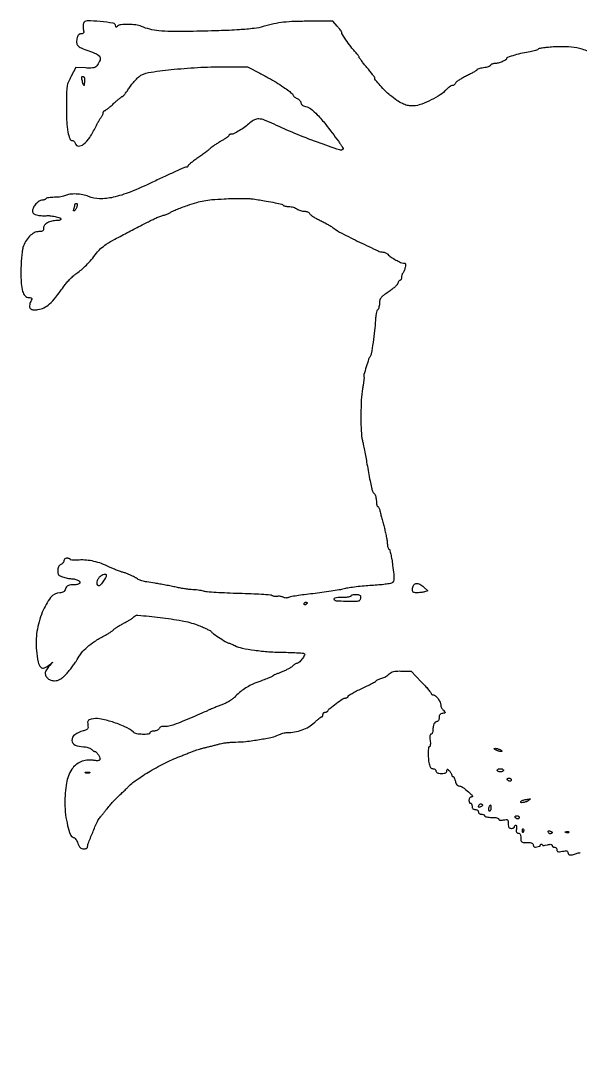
# Model space of a CAD drawing. Extents: x 1 to 701, y 0 to 666.
# Drawn here: x 1 to 357, y 0 to 666 of the extents above; entities that cross this region are included whole.
import ezdxf

# ---------------------------------------------------------------- set-up
doc = ezdxf.new("R2010")
doc.units = 0

msp = doc.modelspace()

# ---------------------------------------------------------------- linework, layer by layer
msp.add_lwpolyline([(363.716166, 645.996583, 0.042407), (356.327677, 648.636086, 0.053438), (349.492173, 649.680204, 0.025403), (340.578411, 649.626791, 0.008219), (336.734374, 649.34481, 0.012428), (333.401381, 648.961452, 0.007188), (330.653422, 648.535601, 0.21208), (330.078411, 648.153847, -0.156136), (329.60693, 647.761306, -0.019872), (328.348033, 647.309211, -0.021725), (326.765573, 646.885541, -0.016497), (325, 646.554839, 0.017382), (320.157456, 645.638934, 0.014844), (315.125551, 644.346708, 0.006715), (310.533497, 642.953901, 0.323659), (309.992198, 642.222065, -0.270046), (309.465737, 641.340427, -0.0261), (307.134756, 640.206416, -0.032271), (304.514439, 639.291063, -0.067994), (302.383969, 639, 0.044927), (301.509389, 638.921257, 0.053253), (300.713766, 638.687301, 0.061702), (300.107434, 638.343635, 0.153732), (299.81183, 637.935491, -0.198786), (299.424173, 637.4883, -0.03054), (298.319106, 637.017079, -0.030152), (296.873818, 636.598779, -0.02203), (295.228497, 636.303822, 0.015468), (293.607789, 636.035174, 0.024499), (292.242121, 635.694904, 0.021398), (291.207817, 635.333721, 0.307158), (291, 635.027348, -0.256832), (290.787147, 634.6403, -0.006936), (289.077861, 633.589197, -0.012758), (286.964522, 632.401682, -0.008192), (284.456549, 631.127572, 0.013642), (281.909422, 629.798447, 0.018012), (279.669697, 628.44292, 0.01556), (277.909278, 627.208893, 0.141403), (277.34956, 626.468555, -0.073974), (277.032511, 625.907144, -0.06431), (276.552156, 625.431388, -0.066863), (275.988247, 625.109549, -0.096571), (275.426345, 625, 0.133763), (274.699549, 624.80202, 0.022053), (273.468724, 624.002652, 0.022885), (272.071028, 622.904725, 0.018448), (270.671439, 621.604772, -0.05911), (266.452192, 618.280448, -0.030117), (260.484904, 615.105087, -0.029904), (254.341498, 612.729265, -0.07746), (249.662365, 612, -0.062905), (246.648008, 612.380742, -0.051617), (243.601869, 613.507986, -0.038347), (240.118077, 615.569036, -0.015357), (235.676466, 618.887045, -0.027875), (232.753364, 621.492698, -0.015325), (229.463487, 624.979345, -0.008996), (226.474228, 628.473142, -0.174165), (226, 629.793281, 0.156489), (225.836249, 630.303673, 0.004927), (224.53125, 632.090608, 0.00915), (222.915938, 634.176523, 0.006166), (221, 636.5, -0.005815), (219.083994, 638.820236, -0.008686), (217.46875, 640.89604, -0.004469), (216.156782, 642.676841, -0.157794), (216, 643.161265, 0.143865), (215.877952, 643.576662, 0.017609), (215.331665, 644.363707, 0.019684), (214.596105, 645.270836, 0.015068), (213.724817, 646.204545, -0.033969), (211.478068, 648.802405, -0.010086), (208.404305, 653.063042, -0.005148), (205.394785, 657.514395, -0.147098), (205, 658.827271, 0.149868), (204.867743, 659.258604, 0.011095), (204.145329, 660.276464, 0.01463), (203.20499, 661.46661, 0.010553), (202.090482, 662.739792), (199.180963, 665.925307), (184.811262, 665.937293, 0.00773), (174.923161, 665.792655, 0.020656), (167.89287, 665.289888, 0.025174), (161.771344, 664.282923, 0.017665), (155, 662.563297, -0.042601), (149.115434, 661.377329, -0.012054), (139.79816, 660.540097, -0.008955), (126.736487, 659.917858, -0.003161), (108, 659.479861, -0.006669), (96.065596, 659.435549, -0.023351), (88.387355, 659.868432, -0.035028), (82.626879, 660.875285, -0.040547), (77.348871, 662.648498, 0.069069), (73.807142, 663.618209, 0.029841), (68.917588, 663.95939, 0.025777), (64.255089, 663.765591, 0.174828), (62.2, 662.8, -0.033459), (61.701113, 662.36376, -0.130855), (61.325975, 662.208951, -0.291513), (61.094743, 662.316727, -0.142792), (61, 662.641712, 0.361409), (59.304376, 664.681155, 0.023479), (51.102707, 665.80883, 0.02356), (42.772702, 666.163704, 0.309296), (40.360768, 664.497764, 0.066995), (40.182805, 663.746567, 0.027866), (40.137794, 662.703092, 0.026957), (40.213645, 661.564313, 0.031384), (40.411205, 660.497764, -0.028996), (40.661138, 659.183525, -0.15948), (40.52923, 658.483858, -0.213823), (40.038614, 658.113316, -0.056449), (39.038104, 658, 0.090884), (38.150289, 657.83728, 0.096737), (37.399625, 657.371436, 0.086574), (36.819551, 656.608056, 0.057857), (36.430496, 655.579095, 0.062949), (36.057741, 652.492186, 0.178871), (36.808292, 650.495508, 0.114697), (38.958724, 648.931405, 0.019214), (43.759697, 647.113209, -0.0244), (48.699207, 645.183768, -0.147128), (50.758335, 643.401903, -0.231022), (50.999194, 641.245261, -0.06714), (49.420347, 638.189742, -0.068649), (48.308798, 636.992012, -0.10936), (47.066595, 636.364509, -0.062993), (45.212709, 636.133277, -0.011057), (41.692397, 636.217235), (35.544101, 636.5), (32.570334, 631, 0.026339), (30.823006, 627.317127, 0.059456), (29.996015, 624.347009, 0.033726), (29.656375, 620.377752, 0.003966), (29.567583, 611.5, 0.011922), (29.774465, 601.999165, 0.033395), (30.520756, 595.386307, 0.049029), (31.714584, 591.189222, 0.308157), (33.460921, 590, -0.135587), (33.999208, 589.851297, -0.072882), (34.536788, 589.4125, -0.063875), (34.992519, 588.764798, -0.057511), (35.289749, 588, 0.34032), (37.290575, 586.450454, 0.174727), (40.453269, 587.580054, 0.073571), (44.475394, 592.030247, 0.036925), (48.210824, 598.642612, -0.009543), (49.178941, 600.599133, -0.0104), (50.194742, 602.461312, -0.009927), (51.127458, 604.017224, -0.049477), (51.75, 604.821429, 0.046628), (52.228459, 605.432298, 0.036172), (52.632812, 606.17433, 0.037195), (52.9101, 606.92864, 0.069591), (53, 607.571429, -0.057398), (53.062932, 608.117831, -0.076676), (53.248955, 608.580357, -0.095627), (53.524209, 608.890344, -0.164974), (53.847507, 609, 0.15937), (54.371665, 609.171424, 0.007375), (55.886167, 610.3154, 0.011612), (57.657619, 611.76228, 0.008016), (59.597507, 613.477958, -0.006519), (61.527731, 615.19541, -0.009627), (63.26926, 616.64699, -0.005377), (64.762293, 617.817351, -0.157064), (65.212739, 617.977958, 0.214123), (65.628958, 618.180449, 0.006089), (66.91103, 619.753122, 0.011359), (68.382756, 621.692877, 0.007447), (69.993289, 623.990118, -0.019637), (71.769027, 626.396045, -0.019237), (73.73972, 628.672363, -0.019537), (75.620196, 630.531524, -0.06594), (77.034848, 631.518021, -0.084248), (83.489549, 633.579593, -0.010419), (98.203896, 635.357034, -0.012613), (115.214056, 636.620688, -0.01279), (132.187646, 637.017071), (144.875291, 636.988786), (152.687646, 632.933764, -0.003108), (155.868805, 631.257389, -0.003296), (158.967051, 629.573652, -0.003143), (161.616161, 628.089495, -0.015085), (163.093805, 627.189371, -0.005521), (167.809335, 624.043402, -0.013421), (171.197429, 621.592658, -0.010477), (173.619804, 619.657651, -0.222525), (174, 618.845675, 0.185296), (174.159791, 618.4293, 0.039141), (174.734375, 617.883531, 0.036062), (175.542808, 617.319284, 0.027439), (176.5, 616.818046, -0.052352), (177.456196, 616.255049, -0.053702), (178.265625, 615.509944, -0.059315), (178.818018, 614.704175, -0.121205), (179, 613.964485, 0.128533), (179.199516, 613.201175, 0.098691), (179.76218, 612.543997, 0.075662), (180.682029, 612.023483, 0.041652), (181.927083, 611.664583, -0.115109), (185.326021, 610.119708, -0.039335), (189.371264, 606.467054, -0.023869), (194.73998, 600.22087, -0.005962), (202.888453, 589.509681, -0.010676), (204.154025, 587.725904, -0.017205), (205.145596, 586.148916, -0.011306), (205.868832, 584.838441, -0.327808), (205.814094, 584.480761, -0.286862), (203.612872, 583.973069, -0.003646), (189.529341, 588.944409, -0.010653), (174.984142, 594.551392, -0.013602), (161.846001, 600.362524, 0.016773), (155.792039, 602.994486, 0.080785), (152.13427, 603.794548, 0.1299), (149.305138, 603.208571, 0.074881), (146.439838, 601.197106, -0.032671), (143.508229, 598.746646, -0.022645), (139.906954, 596.358094, -0.020053), (136.45546, 594.471403, -0.115548), (134.44284, 594, 0.056354), (133.890943, 593.937598, 0.075793), (133.423834, 593.752935, 0.095002), (133.11065, 593.479796, 0.167582), (133, 593.158929, -0.224935), (132.787435, 592.71033, -0.014312), (131.604688, 591.797755, -0.018766), (130.069999, 590.76794, -0.012696), (128.25, 589.706224, 0.012791), (126.248181, 588.537933, 0.010364), (124.160938, 587.186511, 0.010507), (122.287488, 585.859381, 0.026539), (121, 584.795878, -0.018769), (119.658366, 583.652135, -0.005724), (117.545312, 582.02244, -0.005722), (115.13476, 580.249789, -0.006221), (112.75, 578.582365, 0.009251), (110.546591, 577.021779, 0.013889), (108.689062, 575.572614, 0.008699), (107.214956, 574.311466, 0.214633), (107, 573.833782, -0.118678), (106.923438, 573.515763, -0.100639), (106.707492, 573.244924, -0.092374), (106.384538, 573.063061, -0.082345), (106.004227, 573, 0.10221), (104.79152, 572.749481, 0.002036), (98.991821, 570.218414, 0.004747), (92.223759, 567.15478, 0.003133), (84.5, 563.510814, -0.016269), (70.206924, 557.22106, -0.040556), (59.312232, 553.839573, -0.057095), (50.692677, 552.92405, -0.097529), (43.627876, 554.375961, 0.053398), (39.995177, 555.461738, 0.036346), (35.704882, 555.940285, 0.036759), (31.659853, 555.798402, 0.096006), (28.892403, 554.942416, -0.065015), (27.80594, 554.531543, -0.01874), (26.040226, 554.184214, -0.018513), (24.001111, 553.938898, -0.018743), (21.957834, 553.846423, 0.016894), (20.017868, 553.76581, 0.023471), (18.291806, 553.553745, 0.021235), (16.922534, 553.259538, 0.193127), (16.440673, 552.904007, -0.111971), (16.099973, 552.55725, -0.050147), (15.527127, 552.265552, -0.046182), (14.832531, 552.066961, -0.046579), (14.115297, 552, 0.151282), (12.23426, 551.417536, 0.05895), (10.162369, 549.606433, 0.058458), (8.533255, 547.31436, 0.125941), (8, 545.230862, 0.086412), (8.185186, 544.167342, 0.135048), (8.716712, 543.412109, 0.096317), (9.709496, 542.873589, 0.029891), (11.36434, 542.459472, 0.015886), (12.790704, 542.238532, 0.013869), (14.294317, 542.096517, 0.014077), (15.660979, 542.044174, 0.039647), (16.61434, 542.11018, -0.065144), (19.109556, 542.155783, -0.028486), (22.378468, 541.598734, -0.020771), (25.404152, 540.770209, -0.326398), (26, 539.954687, -0.224067), (25.82755, 539.58919, -0.075976), (25.309459, 539.280439, -0.057794), (24.549403, 539.069835, -0.038732), (23.649223, 539, 0.050613), (20.322971, 538.662435, 0.071702), (17.52747, 537.656427, 0.092463), (15.657052, 536.165426, 0.180264), (15, 534.402175, -0.052282), (14.868755, 533.150448, -0.171922), (14.441371, 532.452509, -0.140245), (13.605884, 532.097145, -0.030881), (12.034478, 532, 0.12534), (9.052743, 531.240609, 0.072038), (6.066285, 529.005031, 0.064816), (3.538148, 525.713254, 0.062659), (1.901979, 521.846883, 0.036894), (1.421832, 519.495407, 0.009838), (1.00955, 515.692522, 0.009919), (0.710946, 511.338758, 0.010081), (0.587346, 507, 0.016272), (0.78181, 498.973196, 0.057555), (1.661412, 493.902128, 0.111389), (3.252108, 491.04893, 0.213231), (5.599882, 490, -0.027172), (6.939765, 489.92713, -0.252408), (7.401142, 489.609347, -0.209233), (7.43799, 489.002494, -0.018916), (6.847102, 487.56377, 0.066877), (6.023033, 484.841769, 0.224569), (6.526816, 483.098933, 0.196731), (8.274887, 482.234815, 0.05175), (11.458939, 482.339318, 0.082901), (15.247569, 483.518091, 0.067584), (18.753126, 485.926813, 0.041734), (22.74149, 490.204696, 0.010996), (28.372719, 497.689949, -0.023472), (30.058794, 499.818484, -0.016645), (32.136093, 502.047656, -0.016851), (34.26713, 504.047557, -0.033853), (36.099485, 505.447138, 0.03051), (39.157194, 507.750485, 0.022005), (42.280914, 510.664077, 0.019845), (45.462681, 514.173272, 0.014804), (48.695939, 518.277833, -0.053673), (51.348362, 521.154598, -0.033977), (54.98176, 523.921195, -0.021583), (60.415086, 527.175814, -0.00591), (69.252202, 531.829569, 0.000442), (73.705932, 534.113109, 0.000574), (77.783459, 536.214237, 0.000429), (81.197942, 537.982376, 0.005207), (82.5, 538.67535, -0.015367), (84.753631, 539.816629, -0.012479), (87.23391, 540.903729, -0.012629), (89.722751, 541.84869, -0.017523), (92, 542.559538, 0.021476), (93.050424, 542.896562, 0.017704), (94.139316, 543.342652, 0.018064), (95.110522, 543.824253, 0.044684), (95.77214, 544.263208, -0.067963), (96.69047, 544.812892, -0.004541), (99.528147, 545.994514, -0.006477), (102.95334, 547.333005, -0.0048), (106.77214, 548.726878, -0.012929), (112.583594, 550.617467, -0.028071), (117.149366, 551.698744, -0.024011), (122.227832, 552.354415, -0.007229), (130, 552.867552, -0.006806), (135.535154, 553.077193, -0.007074), (141.003125, 553.132406, -0.006849), (145.731592, 553.048474, -0.030366), (148.5, 552.792615, -0.003327), (156.827112, 551.452835, -0.009572), (162.578539, 550.374584, -0.006761), (166.742174, 549.452303, -0.198994), (167.60443, 548.831029, 0.166902), (167.99993, 548.506951, 0.031731), (168.904514, 548.234772, 0.030727), (170.049633, 548.041276, 0.024003), (171.309017, 547.968197, -0.038862), (172.67306, 547.848329, -0.029764), (174.132856, 547.514453, -0.030494), (175.468958, 547.033803, -0.06039), (176.44113, 546.468197, 0.053915), (177.380313, 545.905433, 0.031471), (178.60573, 545.431283, 0.031152), (179.907646, 545.10718, 0.045456), (181.084141, 545, -0.047912), (182.15726, 544.896932, -0.053654), (183.149091, 544.591527, -0.060985), (183.919654, 544.142386, -0.139606), (184.319625, 543.609453, 0.139232), (184.839235, 542.916051, 0.016908), (186.407102, 541.80334, 0.019015), (188.407542, 540.589577, 0.014607), (190.676614, 539.413664, -0.009017), (193.126095, 538.178793, -0.007634), (195.67063, 536.787871, -0.007715), (197.951104, 535.448792, -0.021289), (199.5, 534.414072, 0.038378), (205.060618, 530.967953, 0.006418), (216.287583, 525.331936, 0.003483), (228.093071, 519.69535, 0.110062), (231.213712, 519, -0.069959), (231.946696, 518.896937, -0.038926), (232.793466, 518.580919, -0.037951), (233.61684, 518.119414, -0.049706), (234.283801, 517.573342, 0.045697), (236.452519, 515.768542, 0.023488), (239.457717, 513.902107, 0.021222), (242.445141, 512.398249, 0.105845), (244.269052, 512.003738, -0.080783), (245.120909, 511.863355, -0.218294), (245.557048, 511.453459, -0.131164), (245.654896, 510.679301, -0.024094), (245.389944, 509.25, -0.019885), (245.077794, 508.127518, -0.019645), (244.676356, 507.02875, -0.019953), (244.249517, 506.09675, -0.068258), (243.870892, 505.55, 0.073178), (243.536736, 505.057227, 0.035789), (243.255824, 504.350312, 0.03454), (243.064121, 503.55887, 0.042173), (243, 502.8, -0.047107), (242.93495, 502.111084, -0.067085), (242.74051, 501.52875, -0.08723), (242.454031, 501.136041, -0.194013), (242.116631, 501, 0.172859), (241.742984, 500.866845, 0.062929), (241.349862, 500.453588, 0.052991), (240.998134, 499.851713, 0.041824), (240.746829, 499.139875, -0.123705), (240.230551, 498.199172, -0.020405), (238.749415, 496.728384, -0.021351), (236.821483, 495.109804, -0.017428), (234.630198, 493.542637, 0.012397), (231.508209, 491.356982, 0.063495), (229.98119, 489.898647, 0.104571), (229.248324, 488.467256, 0.0663), (229, 486.602762, -0.0322), (228.91554, 485.292641, -0.032212), (228.66356, 484.004372, -0.033982), (228.295545, 482.91396, -0.098306), (227.854673, 482.254673, 0.122792), (227.391242, 481.48337, 0.020848), (226.95503, 479.809898, 0.021677), (226.602647, 477.756487, 0.017798), (226.40039, 475.540365, -0.013377), (225.857194, 468.944963, -0.008809), (224.896285, 461.392158, -0.004217), (223.787439, 454.182235, -0.125639), (223.056254, 452.504518, 0.084463), (222.093455, 450.710027, 0.007806), (220.558228, 445.889238, 0.005872), (219.124757, 440.921939, 0.135752), (219.125707, 439.461292, -0.091524), (219.183222, 438.809141, -0.005691), (218.97731, 436.873005, -0.008268), (218.665786, 434.559862, -0.00603), (218.246198, 432, 0.030736), (217.429007, 424.80376, 0.012129), (217.156204, 414.837274, 0.011538), (217.350976, 405.08399, 0.043742), (218.143744, 399.042368, -0.005608), (218.65255, 396.615785, -0.001506), (219.405888, 392.749946, -0.001525), (220.235068, 388.35311, -0.001577), (221.028064, 384, 0.001339), (222.970641, 373.307405, 0.014647), (223.88842, 369.036767, 0.038015), (224.659079, 366.687412, 0.098425), (225.64531, 365.211833, -0.092103), (226.166154, 364.453304, -0.035524), (226.60206, 363.24794, -0.033678), (226.900059, 361.840546, -0.035346), (227, 360.428571, 0.024418), (227.064204, 359.114668, 0.038862), (227.26041, 358.007143, 0.045897), (227.543646, 357.218386, 0.291433), (227.886501, 357, -0.228839), (228.263113, 356.818108, -0.049319), (228.666411, 356.192187, -0.042153), (229.031373, 355.303213, -0.029294), (229.296641, 354.25, 0.012339), (229.625557, 352.72803, 0.002643), (230.275324, 350.104688, 0.00276), (231.06108, 347.07305, 0.002627), (231.893003, 344, -0.009483), (232.687704, 340.896351, -0.009558), (233.361897, 337.772917, -0.009408), (233.845652, 335.031424, -0.037626), (233.982862, 333.333333, 0.031204), (234.066942, 332.095112, 0.041551), (234.305509, 330.993361, 0.047296), (234.648413, 330.161092, 0.193281), (235.057168, 329.814277, -0.253358), (235.523527, 329.316449, -0.008688), (236.177595, 326.6335, -0.014403), (236.82268, 323.3317, -0.009333), (237.386857, 319.480944, -0.004552), (238.058304, 313.802959, -0.032275), (238.180497, 311.032441, -0.074874), (237.903277, 309.416704, -0.154679), (237.159979, 308.389321, -0.11887), (236.061405, 307.923652, -0.008172), (232.699318, 307.422557, -0.011289), (228.625333, 306.976584, -0.008226), (224.08029, 306.657886, 0.008943), (219.206686, 306.309129, 0.007885), (214.13921, 305.774597, 0.007946), (209.585488, 305.147939, 0.023655), (206.5, 304.522646, -0.018467), (203.288283, 303.83702, -0.005039), (198.17183, 302.993934, -0.005089), (192.345867, 302.154767, -0.005278), (186.574316, 301.445242, 0.004455), (181.12311, 300.784201, 0.006249), (176.26926, 300.08987, 0.00388), (172.211524, 299.425292, 0.080498), (171.048493, 299.025952, -0.076884), (170.283407, 298.757093, -0.057487), (169.390519, 298.694833, -0.055603), (168.474984, 298.839129, -0.060772), (167.642654, 299.180105, 0.052352), (166.821046, 299.532907, 0.037451), (165.845548, 299.757323, 0.038002), (164.872221, 299.830736, 0.06386), (164.06051, 299.726075, -0.05747), (163.264206, 299.613075, -0.037895), (162.339527, 299.658979, -0.037939), (161.43415, 299.843639, -0.058357), (160.696426, 300.150013, 0.108407), (159.472132, 300.52101, 0.002966), (153.875321, 300.926537, 0.006), (147.255379, 301.286998, 0.004064), (139.705094, 301.545835, -0.004202), (132.025988, 301.81121, -0.005478), (125.004221, 302.190081, -0.004134), (119.13833, 302.619806, -0.049517), (116.907304, 303.026585, 0.021773), (115.353668, 303.399812, 0.013024), (113.480047, 303.714059, 0.013029), (111.5949, 303.93004, 0.022008), (110.006228, 304, -0.027821), (108.193336, 304.100951, -0.008536), (105.473287, 304.451937, -0.008513), (102.436703, 304.949538, -0.009227), (99.499626, 305.538509, 0.004868), (96.347586, 306.199218, 0.003048), (92.646765, 306.913986, 0.003059), (88.992907, 307.573497, 0.005572), (86, 308.060525, -0.006701), (80.761792, 308.92507, -0.028438), (77.672738, 309.660855, -0.042865), (75.353675, 310.577378, -0.032926), (73, 311.949737, 0.034258), (71.728175, 312.686775, 0.014041), (69.9125, 313.516517, 0.013815), (67.906098, 314.301524, 0.017207), (66, 314.913995, -0.01509), (63.952216, 315.562444, -0.008434), (61.5, 316.467915, -0.008408), (59.049567, 317.467742, -0.013518), (57, 318.410822, 0.025939), (51.955521, 320.58186, 0.032398), (47.070278, 322.038497, 0.034403), (42.302346, 322.789492, 0.037405), (37.609334, 322.848968, -0.012506), (35.457665, 322.769121, -0.020862), (33.646217, 322.822822, -0.016266), (32.243161, 322.969103, -0.375319), (31.998637, 323.25, 0.236966), (31.854924, 323.53751, 0.070849), (31.4121, 323.779688, 0.054131), (30.765898, 323.945267, 0.035686), (30, 324, 0.071572), (29.235698, 323.890031, 0.086803), (28.5875, 323.56971, 0.100362), (28.154156, 323.093778, 0.135454), (28, 322.535184, -0.112104), (27.854925, 321.896259, -0.055403), (27.4125, 321.186237, -0.050946), (26.764994, 320.518128, -0.052011), (26, 320, 0.078914), (25.149758, 319.355119, 0.073735), (24.517734, 318.464546, 0.067301), (24.130328, 317.353815, 0.050341), (24, 316.062641, 0.049683), (24.150033, 314.556477, 0.118723), (24.62034, 313.544144, 0.106261), (25.538309, 312.789873, 0.03518), (27.149223, 312.097825, 0.020106), (28.531773, 311.677379, 0.015068), (30.083214, 311.322486, 0.015294), (31.566094, 311.076845, 0.033406), (32.714965, 311, -0.037205), (33.79086, 310.919832, -0.023327), (35.029505, 310.674676, -0.023377), (36.233246, 310.317052, -0.038986), (37.200841, 309.892513, -0.152002), (38.204151, 308.873646, -0.370802), (37.97769, 307.924265, -0.123368), (36.23597, 307.226638, -0.032712), (33.225249, 307.015313, 0.035954), (31.548188, 306.886678, 0.097439), (30.429761, 306.487655, 0.111787), (29.635928, 305.733743, 0.056363), (29, 304.5, -0.054906), (28.410503, 303.348135, -0.094703), (27.662158, 302.578802, -0.095766), (26.689137, 302.144939, -0.057183), (25.425961, 302, 0.236705), (19.527515, 299.041868, 0.063735), (14.226365, 289.648372, 0.057063), (10.799134, 277.383654, 0.06639), (10.485784, 265.288147, 0.019914), (11.578565, 257.882732, 0.142257), (13.198019, 254.686295, 0.30928), (15.539447, 254.164343, 0.084906), (18.935549, 256.246366, -0.000794), (20.63893, 257.733694, -0.726671), (20.701092, 257.696381, -0.126958), (20.595203, 257.492578, -0.00045), (18.75, 255.441647, 0.022066), (17.699653, 254.167507, 0.025392), (16.817155, 252.862267, 0.025698), (16.191328, 251.695604, 0.116264), (16.031803, 250.945281, 0.112674), (16.517713, 249.013345, 0.103593), (17.802997, 247.414997, 0.094544), (19.734808, 246.363247, 0.077664), (22.059282, 246, 0.063484), (23.966748, 246.243169, 0.075299), (25.635487, 246.956409, 0.051721), (27.451604, 248.358869, 0.014921), (29.94904, 250.883264, 0.014784), (31.838036, 253.034324, 0.011767), (33.750655, 255.4608, 0.011941), (35.417091, 257.794509, 0.029087), (36.5, 259.609014, -0.049545), (39.210974, 263.756615, -0.043521), (42.794919, 267.490465, -0.037286), (47.490604, 271.018493, -0.021797), (53.579041, 274.55505, 0.011165), (55.537271, 275.637518, 0.012895), (57.351842, 276.757775, 0.012001), (58.834713, 277.778546, 0.070627), (59.512336, 278.432863, -0.074794), (60.211352, 279.096727, -0.011004), (61.8393, 280.18271, -0.012213), (63.837057, 281.385284, -0.01022), (66.012336, 282.565175, 0.007724), (68.159444, 283.715949, 0.010303), (70.070365, 284.830605, 0.007799), (71.624303, 285.81409, 0.097198), (72.12082, 286.29907, -0.268776), (75.120326, 287.71958, -0.008288), (89.247079, 286.310367, -0.016313), (103.234736, 284.216022, -0.044039), (112.908725, 281.546294, -0.009086), (116.232912, 280.236043, -0.015304), (118.964836, 279.002136, -0.015924), (121.041868, 277.903096, -0.089682), (122, 277.100296, 0.069694), (123.322956, 275.899247, 0.004897), (127.496014, 273.116141, 0.002948), (131.882453, 270.289132, 0.142604), (132.875598, 270, -0.0844), (133.360713, 269.917525, -0.010151), (134.381344, 269.536728, -0.011846), (135.583748, 269.026806, -0.009488), (136.854088, 268.422904, 0.064472), (141.552362, 266.792744, 0.01753), (149.316753, 265.458734, 0.016872), (158.581516, 264.516492, 0.014141), (168.45201, 264.128066, -0.005969), (173.088292, 264.02146, -0.009021), (177.120211, 263.807687, -0.004475), (180.506367, 263.536339, -0.175902), (181.177104, 263.222896, -0.346865), (181.299117, 262.190512, -0.028111), (179.636231, 259.792556, -0.030095), (177.666317, 257.558735, -0.199569), (176.322212, 257, 0.115479), (175.833398, 256.885579, 0.02546), (175.076863, 256.461623, 0.025186), (174.232372, 255.868803, 0.021905), (173.409872, 255.167227, -0.049207), (172.320855, 254.336446, -0.015904), (170.560179, 253.324727, -0.015686), (168.518859, 252.317489, -0.016987), (166.471311, 251.468567, 0.00595), (164.530526, 250.713661, 0.008288), (162.813448, 249.988828, 0.005456), (161.397026, 249.344491, 0.099415), (161, 249.05134, -0.103913), (160.310335, 248.551542, -0.00705), (158.071573, 247.58933, -0.007277), (154.789804, 246.288919, -0.002106), (149.686638, 244.376765, 0.033111), (146.367002, 242.89234, 0.027965), (143.071754, 240.905377, 0.026112), (139.802654, 238.416404, 0.021133), (136.56148, 235.425824, -0.040817), (135.031004, 234.121268, -0.021139), (132.93056, 232.739061, -0.02087), (130.638302, 231.492706, -0.029672), (128.5, 230.596323, 0.00705), (126.294091, 229.78679, 0.004724), (123.79375, 228.801798, 0.004758), (121.38927, 227.801493, 0.009351), (119.5, 226.95223, -0.008453), (115.817199, 225.288789, -0.002455), (110.085141, 222.848858, -0.00253), (103.797027, 220.245978, -0.003312), (98.022698, 217.934422, -0.027922), (96.497787, 217.431915, -0.021629), (94.790752, 217.05154, -0.022081), (93.162342, 216.835598, -0.048086), (91.903349, 216.84619, 0.046159), (90.752509, 216.8603, 0.074467), (89.799813, 216.638586, 0.091492), (89.09374, 216.196122, 0.116048), (88.662036, 215.561662, -0.118023), (88.252007, 214.96408, -0.065316), (87.519689, 214.458738, -0.059444), (86.595466, 214.116307, -0.059088), (85.614718, 214, 0.040522), (84.651852, 213.921837, 0.049941), (83.782039, 213.688771, 0.058114), (83.122303, 213.347235, 0.165294), (82.813499, 212.940497, -0.293906), (81.622703, 211.982789, -0.034126), (78.036797, 211.84864, -0.037479), (74.325041, 212.242654, -0.136073), (72.209617, 213.267559, 0.07436), (66.87994, 216.707828, 0.030969), (58.856138, 219.754003, 0.029972), (50.74761, 221.746803, 0.107149), (45.441691, 221.574721, 0.040468), (44.033374, 221.097374, 0.154424), (43.341104, 220.497377, 0.142363), (43.089033, 219.577377, 0.032594), (43.220152, 217.953365, -0.037374), (43.340658, 216.25934, -0.164737), (43.020566, 215.325555, -0.138365), (42.161501, 214.687232, -0.023667), (40.208647, 214.047165, 0.084744), (34.849373, 211.534041, 0.249644), (33.050388, 208.026806, 0.297242), (35.037964, 205.078718, 0.100272), (40.36283, 204, -0.038162), (41.810683, 203.889333, -0.034813), (43.271313, 203.559375, -0.036617), (44.535829, 203.076217, -0.087025), (45.357143, 202.5, 0.02174), (45.983589, 201.925782, 0.025604), (46.625429, 201.440625, 0.025789), (47.200077, 201.092644, 0.123859), (47.568329, 201, -0.206791), (48.470149, 200.610362, -0.036816), (49.654165, 199.150775, -0.039438), (50.64429, 197.457412, -0.107239), (50.968197, 196.114076, -0.207161), (50.71605, 195.492903, -0.152531), (50.047278, 195.149882, -0.063881), (48.767235, 195.094026, -0.01306), (46.510866, 195.343456, 0.132592), (38.765405, 194.351083, 0.150904), (33.017788, 189.601354, 0.10432), (29.574459, 180.795273, 0.043351), (28.571797, 168, 0.028636), (29.050949, 160.717731, 0.030474), (30.357937, 153.690441, 0.027342), (32.117202, 147.992821, 0.244945), (33.995269, 146.290986, -0.12663), (34.716747, 145.8896, -0.042034), (35.527769, 144.978154, -0.038694), (36.292858, 143.77338, -0.035381), (36.889438, 142.429208, 0.030846), (37.61803, 140.746639, 0.087649), (38.383666, 139.729333, 0.113759), (39.323037, 139.186195, 0.07456), (40.564728, 139, 0.035737), (41.497427, 139.066748, 0.054144), (42.284639, 139.268653, 0.070815), (42.824382, 139.563967, 0.236454), (43, 139.914562, -0.093193), (43.446952, 142.291737, -0.00505), (46.303583, 149.406687, -0.005846), (49.280588, 156.378128, -0.073577), (50.802005, 158.793174, 0.004216), (51.656875, 159.806824, 0.001433), (52.882464, 161.293815, 0.001425), (54.226925, 162.944163, 0.00164), (55.5, 164.526597, -0.006357), (57.796433, 167.326573, -0.013338), (59.665802, 169.431051, -0.012666), (61.704752, 171.499122, -0.005182), (64.572747, 174.207566, 0.0022), (65.766775, 175.321773, 0.002297), (66.933869, 176.430653, 0.002206), (67.933782, 177.397971, 0.010116), (68.5, 177.973408, -0.052053), (74.090464, 182.775566, -0.01837), (83.001055, 188.473682, -0.018247), (93.162987, 193.968773, -0.022667), (103, 198.289914, 0.000001), (105.6352, 199.30769, 0.000002), (108.178125, 200.289846, 0.000002), (110.346558, 201.127378, 0.000009), (111.5, 201.572909, -0.01778), (112.589695, 201.949897, -0.004534), (114.38125, 202.481486, -0.004615), (116.439063, 203.051325, -0.004663), (118.5, 203.58106, 0.001229), (120.70611, 204.131987, 0.000844), (123.20625, 204.767366, 0.00085), (125.611695, 205.387362, 0.001729), (127.5, 205.884467, -0.025764), (129.439183, 206.296482, -0.011615), (132.017225, 206.645623, -0.011464), (134.7625, 206.889085, -0.015347), (137.260765, 206.976143, 0.027212), (143.952465, 207.368406, 0.012724), (152.553223, 208.5665, 0.010657), (160.717945, 210.095889, 0.068673), (164.659655, 211.506271, -0.032001), (165.942453, 212.074164, -0.022324), (167.451051, 212.554325, -0.022601), (168.945317, 212.88582, -0.042729), (170.17371, 212.993839, 0.044113), (174.946945, 213.42687, 0.042129), (179.647157, 214.69158, 0.043604), (183.90009, 216.663782, 0.057341), (187.339096, 219.202526, -0.00905), (188.957022, 220.657372, -0.012916), (190.448552, 221.884492, -0.008852), (191.723698, 222.843665, -0.1581), (192.205759, 223, 0.182176), (192.508928, 223.114252, 0.091008), (192.766692, 223.440625, 0.070926), (192.941329, 223.926044, 0.050978), (193, 224.5, -0.09335), (193.107842, 225.07259, -0.096425), (193.416146, 225.559375, -0.099164), (193.876128, 225.885184, -0.105033), (194.416667, 226, 0.050105), (194.98328, 226.056923, 0.053269), (195.515104, 226.225341, 0.059487), (195.936192, 226.473174, 0.128218), (196.166667, 226.767119, -0.121122), (197.402749, 228.389797, -0.01107), (201.452609, 231.510943, -0.009917), (205.661106, 234.481455, -0.149806), (207.352992, 235, 0.061625), (207.982776, 235.077917, 0.080055), (208.516191, 235.307199, 0.09772), (208.873243, 235.646934, 0.155081), (209, 236.045783, -0.258344), (209.309269, 236.604394, -0.008553), (211.563637, 237.963168, -0.014332), (214.382416, 239.490857, -0.009252), (217.727275, 241.104505, 0.005436), (221.10992, 242.704674, 0.007963), (224.047406, 244.191854, 0.00434), (226.48461, 245.502063, 0.129537), (226.987292, 245.979438, -0.123287), (227.377226, 246.358975, -0.024989), (228.241848, 246.805357, -0.02496), (229.32628, 247.234354, -0.021112), (230.510017, 247.580617, 0.0417), (231.784505, 248.011064, 0.02897), (233.142223, 248.695601, 0.029328), (234.377499, 249.511196, 0.052083), (235.27202, 250.338301, -0.073964), (236.468212, 251.351316, -0.080885), (237.872469, 251.934452, -0.051636), (239.86282, 252.192632, -0.013343), (243.102854, 252.189816), (249.161667, 252.022833), (255.580834, 245.378647, -0.006086), (258.040769, 242.769661, -0.00917), (260.11437, 240.431441, -0.004641), (261.802181, 238.418912, -0.173867), (262, 237.86723, 0.157086), (262.106545, 237.536468, 0.097333), (262.406841, 237.254749, 0.079367), (262.855367, 237.064568, 0.060732), (263.38499, 237, -0.195523), (264.713868, 236.459692, -0.045948), (266.303622, 234.597418, -0.046916), (267.58918, 232.357456, -0.107223), (268, 230.463755, 0.080914), (268.119864, 229.727911, 0.037885), (268.495574, 228.836005, 0.036254), (269.041447, 227.939426, 0.042163), (269.687062, 227.178571, -0.012866), (270.693474, 226.124327, -0.250464), (270.799451, 225.701592, -0.286598), (270.503425, 225.416055, -0.016013), (269.187062, 225.180449, 0.067643), (268.182883, 224.891515, 0.121514), (267.507834, 224.370749, 0.113742), (267.125067, 223.56887, 0.054765), (267, 222.430449, -0.050839), (266.901622, 221.465398, -0.079483), (266.606713, 220.686186, -0.103863), (266.157136, 220.18121, -0.160453), (265.606989, 220, 0.179114), (264.533287, 219.602622, 0.10663), (263.698877, 218.503644, 0.072831), (263.17005, 216.741409, 0.036549), (263, 214.418213, -0.044841), (262.916818, 213.492555, -0.064705), (262.667572, 212.71035, -0.084623), (262.300776, 212.181666, -0.201515), (261.868331, 212, 0.271201), (261.416837, 211.735667, 0.091193), (261.160016, 210.984872, 0.051598), (261.104871, 209.749286, 0.01871), (261.273174, 208, -0.020984), (261.413683, 206.466481, -0.035322), (261.386289, 205.175, -0.04117), (261.222756, 204.245307, -0.340957), (260.904843, 204, 0.383275), (260.235975, 203.398991, 0.020265), (260.029667, 200.289533, 0.026799), (260.131271, 196.643333, 0.028996), (260.625, 193.125, 0.036002), (261.015813, 191.709406, 0.083544), (261.55, 190.75, 0.113824), (262.248612, 190.197224, 0.111131), (263.125, 190, -0.078509), (263.841255, 189.886838, -0.090584), (264.449219, 189.559375, -0.10078), (264.855664, 189.072071, -0.124206), (265, 188.5, 0.164293), (265.226074, 187.830552, 0.129352), (265.833333, 187.357143, 0.075863), (266.895967, 187.081893, 0.025511), (268.5, 187, 0.024899), (270.142462, 187.081842, 0.080783), (271.193182, 187.362245, 0.139393), (271.780788, 187.856181, 0.149803), (272, 188.571429, -0.025528), (272.044172, 189.436048, -0.371025), (272.25, 189.630952, -0.200518), (272.604089, 189.50242, -0.010352), (273.5, 188.642857, -0.032161), (274.074034, 187.989814, -0.032192), (274.559375, 187.26875, -0.03396), (274.89773, 186.586132, -0.098387), (275, 186.071429, 0.080221), (275.066087, 185.662178, 0.091409), (275.257031, 185.314732, 0.100746), (275.541278, 185.082436, 0.121682), (275.875, 185, -0.239262), (276.251631, 184.808829, -0.04364), (276.669219, 184.11875, -0.038538), (277.056411, 183.149121, -0.026378), (277.35, 182, 0.04137), (277.701074, 180.779514, 0.0658), (278.215746, 179.82427, 0.084833), (278.839644, 179.212074, 0.152842), (279.517206, 179, -0.072909), (280.695465, 178.827272, -0.071444), (281.783495, 178.323311, -0.031632), (283.267433, 177.219252, -0.003709), (286.396023, 174.528421, -0.012902), (287.73042, 173.301317, -0.085789), (288.261145, 172.573871, -0.355514), (288.171658, 172.181108, -0.167445), (287.646023, 172, 0.108619), (286.984691, 171.854618, 0.112825), (286.455753, 171.446237, 0.10086), (286.116279, 170.806057, 0.071757), (286, 170, 0.048028), (286.073693, 169.234582, 0.068025), (286.29375, 168.5875, 0.088204), (286.618118, 168.151477, 0.191087), (287, 168, -0.191087), (287.381882, 167.848523, -0.088204), (287.70625, 167.4125, -0.068025), (287.926307, 166.765418, -0.048028), (288, 166, 0.072254), (288.126841, 165.126841, 0.124864), (288.5, 164.5, 0.124864), (289.126841, 164.126841, 0.072254), (290, 164, -0.072314), (290.769411, 163.888136, -0.08892), (291.416667, 163.5625, -0.10214), (291.846791, 163.075754, -0.130775), (292, 162.5, 0.130775), (292.153209, 161.924246, 0.10214), (292.583333, 161.4375, 0.08892), (293.230589, 161.111864, 0.072314), (294, 161, -0.048028), (294.765418, 160.926307, -0.068025), (295.4125, 160.70625, -0.088204), (295.848523, 160.381882, -0.191087), (296, 160, 0.31052), (296.267028, 159.611488, 0.036969), (297.321875, 159.29375, 0.033738), (298.775243, 159.072283, 0.020945), (300.5, 159, -0.020772), (302.3186, 158.924417, -0.040498), (303.75, 158.6875, -0.053692), (304.716011, 158.332402, -0.285188), (305, 157.875, 0.235987), (305.213978, 157.446879, 0.118186), (305.783333, 157.200417, 0.066631), (306.719229, 157.162792, 0.026134), (308, 157.35, -0.022001), (309.797103, 157.627858, -0.197261), (310.548319, 157.411747, -0.204302), (310.916294, 156.735121, -0.023765), (311, 154.975, 0.031235), (311.092851, 153.490136, 0.117276), (311.418067, 152.621875, 0.165488), (312.026326, 152.158589, 0.080905), (313, 152, 0.048028), (313.765418, 152.073693, 0.068025), (314.4125, 152.29375, 0.088204), (314.848523, 152.618118, 0.191087), (315, 153, -0.084813), (315.065246, 153.381878, -0.093418), (315.253015, 153.70625, -0.100434), (315.532778, 153.923181, -0.11535), (315.861328, 154, -0.285831), (316.156008, 153.816555, -0.076393), (316.329256, 153.265625, -0.053628), (316.365641, 152.458177, -0.031701), (316.244751, 151.5, 0.033343), (316.098242, 150.307261, 0.121329), (316.238282, 149.562712, 0.186522), (316.661525, 149.148514, 0.101798), (317.383423, 149, -0.130546), (318.106217, 148.808012, -0.140233), (318.615285, 148.286057, -0.091205), (318.91038, 147.372202, -0.032621), (319, 146, 0.033956), (319.120733, 144.224263, 0.200505), (319.583333, 143.4375, 0.14616), (320.561635, 143.076799, 0.015744), (323, 143, -0.019316), (324.96586, 142.924028, -0.077311), (326.134615, 142.648438, -0.147564), (326.76351, 142.141021, -0.15085), (327, 141.375, 0.107141), (327.164179, 140.617615, 0.208471), (327.615385, 140.211538, 0.110562), (328.468524, 140.124627, 0.021676), (330, 140.375), (331.365689, 140.659519, -1.333333), (333, 141, 0.014599), (334.634311, 141.340481), (336, 141.625, -0.0256), (337.288649, 141.825308, -0.067142), (338.222222, 141.796296, -0.121045), (338.78662, 141.553626, -0.235148), (339, 141.125, 0.13236), (339.115594, 140.695985, 0.100566), (339.440625, 140.330469, 0.087856), (339.926833, 140.084568, 0.073375), (340.5, 140, -0.106594), (341.072306, 139.876589, -0.099421), (341.559375, 139.526683, -0.095998), (341.885899, 139.003819, -0.091964), (342, 138.388709, 0.122047), (342.188442, 137.628203, 0.207587), (342.691167, 137.225274, 0.096489), (343.665711, 137.153117, 0.016744), (345.5, 137.434022, -0.017075), (347.303117, 137.708934, -0.09171), (348.289997, 137.643949, -0.199181), (348.803905, 137.259821, -0.134733), (349, 136.545313, 0.187509), (349.385281, 135.554067, 0.183226), (350.343201, 135.07116, 0.090363), (352.002558, 135.197061, 0.026846), (354.4349, 135.975249, -0.02277), (355.5495, 136.341883, -0.06817), (356.34245, 136.450498, -0.141354), (356.812422, 136.314925, -0.257767)], format="xyb")
for points in [[(41.075, 629.725, 0.016113), (41.045865, 629.314526, 0.003176), (41.022031, 628.57651, 0.003364), (41.005505, 627.716007, 0.003119), (41, 626.833333, -0.024472), (40.924402, 625.289693, -0.646824), (40.629845, 625.190558, -0.120632), (40.217097, 625.933569, -0.007787), (39.59706, 628.347872, -0.021206), (39.351224, 629.60307, -0.081358), (39.360234, 630.396383, -0.207863), (39.605749, 630.768188, -0.228627), (40.031384, 630.822872, -0.057045), (40.453572, 630.626319, -0.065354), (40.799375, 630.346562, -0.075575), (41.020243, 630.030013, -0.141285)], [(36.285674, 547.984416, -0.036311), (36.006584, 547.165256, -0.033347), (35.605207, 546.370425, -0.035018), (35.149345, 545.710206, -0.085939), (34.709355, 545.320371, -0.100987), (34.323024, 545.178349, -0.361916), (34.114309, 545.304457, -0.148888), (34.099456, 545.703779, -0.027002), (34.330061, 546.417743, 0.015514), (34.586512, 547.153508, 0.014499), (34.803205, 547.920462, 0.014648), (34.955792, 548.612314, 0.046979), (35, 549.081787, -0.097721), (35.069151, 549.43223, -0.097625), (35.266249, 549.730275, -0.098249), (35.560488, 549.929858, -0.100372), (35.90638, 550, -0.245477), (36.209956, 549.841401, -0.105873), (36.39168, 549.407922, -0.06995), (36.421873, 548.756725, -0.040632)], [(54.996262, 313.25, -0.132811), (54.538503, 311.589929, -0.026557), (52.823386, 309.007388, -0.021426), (50.904348, 306.644856, -0.364842), (49.984597, 306.509519, -0.174662), (49.207232, 307.487938, -0.115878), (49.070092, 308.929887, -0.091421), (49.613097, 310.578161, -0.069583), (50.75, 312.106679, -0.054075), (52.122949, 313.226707, -0.078468), (53.548734, 313.862792, -0.144014), (54.568082, 313.839297, -0.327696)], [(257.296009, 305.601472), (259.884063, 303.202945), (257.692032, 302.615127, -0.023346), (256.655849, 302.38851, -0.01188), (255.336097, 302.19597, -0.011776), (253.962819, 302.061569, -0.017262), (252.75, 302.013655, -0.036307), (251.32125, 302.110409, -0.145505), (250.53307, 302.471103, -0.164623), (250.124674, 303.174052, -0.05004), (250, 304.416667, -0.133338), (250.625296, 306.71975, -0.22351), (252.24786, 307.83166, -0.159293), (254.633377, 307.459045, -0.069243)], [(217, 299.106989, -0.061381), (216.906798, 298.350643, -0.061902), (216.632812, 297.64186, -0.068019), (216.228147, 297.084913, -0.118232), (215.75, 296.777588, -0.085158), (213.44805, 296.391968, -0.007761), (207.613866, 296.505447, -0.004781), (201.563187, 296.77507, -0.184891), (200.350344, 297.316323, -0.279724), (200.153436, 298.121333, -0.238284), (200.773232, 298.756114, -0.067229), (202.667239, 299.130676, -0.015248), (205.948718, 299.230769, 0.016471), (207.88509, 299.294573, 0.02688), (209.516186, 299.490625, 0.025362), (210.737801, 299.769043, 0.335835), (211, 300.115385, -0.273168), (211.201271, 300.456296, -0.054404), (211.88125, 300.740144, -0.043814), (212.850526, 300.935792, -0.027908), (214, 301, -0.031073), (215.469633, 300.908579, -0.110105), (216.353806, 300.592249, -0.161402), (216.831972, 300.010343, -0.092211)], [(183, 295.559017, -0.151918), (182.934461, 295.34829, -0.038439), (182.70625, 295.066025, -0.035638), (182.382774, 294.768994, -0.029505), (182, 294.5, -0.082592), (181.6179, 294.343488, -0.161196), (181.29375, 294.3746, -0.182303), (181.078288, 294.586039, -0.108972), (181, 294.940983, -0.093332), (181.076123, 295.345238, -0.09642), (181.29375, 295.688914, -0.099167), (181.618444, 295.918938, -0.105053), (182, 296, -0.042167), (182.382849, 295.967655, -0.061769), (182.70625, 295.870461, -0.081139), (182.92554, 295.727648, -0.210953)], [(306, 202, -0.007261), (306.886021, 201.408994, -0.246842), (307, 201.192188, -0.399741), (306.866753, 201.052153, -0.012417), (306, 201.030626, -0.050718), (305.317242, 201.10006, -0.027466), (304.5, 201.315379, -0.027073), (303.684006, 201.628749, -0.038252), (303, 202, -0.007261), (302.113979, 202.591006, -0.246842), (302, 202.807812, -0.399741), (302.133247, 202.947847, -0.012417), (303, 202.969374, -0.050718), (303.682758, 202.89994, -0.027466), (304.5, 202.684621, -0.027073), (305.315994, 202.371251, -0.038252)], [(44.25, 187.337719, -0.057986), (43.679992, 187.181385, -0.037979), (43, 187.12966, -0.037979), (42.320008, 187.181385, -0.057986), (41.75, 187.337719, -0.174857), (41.540618, 187.525001, -0.447206), (41.601562, 187.693942, -0.078554), (42.10856, 187.810911, -0.017491), (43, 187.842105, -0.017491), (43.89144, 187.810911, -0.078554), (44.398438, 187.693942, -0.447206), (44.459382, 187.525001, -0.174857)], [(308, 189, -0.191087), (307.848523, 188.618118, -0.088204), (307.4125, 188.29375, -0.068025), (306.765418, 188.073693, -0.048028), (306, 188, -0.048028), (305.234582, 188.073693, -0.068025), (304.5875, 188.29375, -0.088204), (304.151477, 188.618118, -0.191087), (304, 189, -0.191087), (304.151477, 189.381882, -0.088204), (304.5875, 189.70625, -0.068025), (305.234582, 189.926307, -0.048028), (306, 190, -0.048028), (306.765418, 189.926307, -0.068025), (307.4125, 189.70625, -0.088204), (307.848523, 189.381882, -0.191087)], [(313, 183, -0.092995), (312.928382, 182.618268, -0.096318), (312.723586, 182.29375, -0.099231), (312.418051, 182.076556, -0.105429), (312.059017, 182, -0.089642), (311.653442, 182.073302, -0.053229), (311.2129, 182.29375, -0.051032), (310.806203, 182.617485, -0.06081), (310.5, 183, -0.139169), (310.392057, 183.379648, -0.191142), (310.521475, 183.70625, -0.138808), (310.889346, 183.926733, -0.066118), (311.440983, 184, -0.062283), (312.037096, 183.925455, -0.080552), (312.542039, 183.70625, -0.097988), (312.879982, 183.381379, -0.153634)], [(293.885723, 165.929373, -0.050263), (292.851256, 165.425666, -0.249192), (292.231135, 165.510366, -0.31899), (292.055152, 166.025759, -0.066358), (292.468963, 166.949781, -0.094768), (292.803462, 167.31425, -0.096839), (293.246423, 167.526153, -0.098884), (293.72872, 167.55319, -0.103479), (294.175861, 167.391312, -0.099167), (294.527509, 167.062889, -0.207337), (294.605142, 166.703881, -0.154764), (294.395325, 166.322543, -0.051827)], [(300, 165, -0.043375), (299.933456, 164.234359, -0.063112), (299.733751, 163.5875, -0.082769), (299.440102, 163.149557, -0.206609), (299.09362, 163, -0.24384), (298.789795, 163.157535, -0.106581), (298.607123, 163.5875, -0.070464), (298.575635, 164.233678, -0.040966), (298.710251, 165, -0.016817), (298.938458, 165.766387, -0.025621), (299.192243, 166.4125, -0.023188), (299.439563, 166.897136, -0.269386), (299.616631, 167, -0.326917), (299.766282, 166.890445, -0.029396), (299.887385, 166.4125, -0.029316), (299.972329, 165.766644, -0.018041)], [(324.45, 170.112395, -0.081982), (323.042377, 169.17427, -0.049908), (321.143347, 168.535391, -0.057756), (319.507465, 168.355687, -0.412466), (319, 168.86619, -0.218917), (319.190261, 169.279915, -0.05826), (319.807813, 169.695495, -0.047841), (320.696965, 170.050986, -0.03361), (321.75, 170.283746, 0.00268), (322.836087, 170.454233, 0.003532), (323.824375, 170.621976, 0.002566), (324.650331, 170.772552, 0.034002), (324.95, 170.850168, -0.464343), (325.014699, 170.810677, -0.189458), (324.98875, 170.695253, -0.042001), (324.786237, 170.4446, -0.013956)], [(318, 159, -0.092995), (317.928382, 158.618268, -0.096318), (317.723586, 158.29375, -0.099231), (317.418051, 158.076556, -0.105429), (317.059017, 158, -0.089642), (316.653442, 158.073302, -0.053229), (316.2129, 158.29375, -0.051032), (315.806203, 158.617485, -0.06081), (315.5, 159, -0.139169), (315.392057, 159.379648, -0.191142), (315.521475, 159.70625, -0.138808), (315.889346, 159.926733, -0.066118), (316.440983, 160, -0.062283), (317.037096, 159.925455, -0.080552), (317.542039, 159.70625, -0.097988), (317.879982, 159.381379, -0.153634)], [(320.683114, 149.8125, -0.054073), (320.461564, 149.395823, -0.470617), (320.279315, 149.37858, -0.168741), (320.137993, 149.670344, -0.018894), (320.078947, 150.416667, -0.028489), (320.089945, 151.112848, -0.077125), (320.200665, 151.592839, -0.208169), (320.385309, 151.77538, -0.296942), (320.604167, 151.729167, -0.126455), (320.797407, 151.402231, -0.060344), (320.876576, 150.916927, -0.05415), (320.839148, 150.359369, -0.051402)], [(339, 149.452028, -0.221723), (338.70754, 148.824933, -0.176606), (337.997937, 148.567179, -0.144684), (337.177157, 148.810826, -0.158419), (336.655712, 149.454816, -0.052218), (336.492566, 150.063039, -0.241428), (336.602299, 150.398585, -0.239714), (336.939743, 150.506823, -0.051608), (337.550928, 150.342084, -0.018792), (338.106057, 150.104765, -0.027318), (338.574335, 149.851255, -0.026011), (338.920733, 149.612832, -0.233079)], [(349.729167, 149.395833, -0.126455), (349.402231, 149.202593, -0.060344), (348.916927, 149.123424, -0.05415), (348.359369, 149.160852, -0.051402), (347.8125, 149.316886, -0.054073), (347.395823, 149.538436, -0.470617), (347.37858, 149.720685, -0.168741), (347.670344, 149.862007, -0.018894), (348.416667, 149.921053, -0.028489), (349.112848, 149.910055, -0.077125), (349.592839, 149.799335, -0.208169), (349.77538, 149.614691, -0.296942)]]:
    msp.add_lwpolyline(points, format="xyb", close=True)

doc.saveas('drawing.dxf')
